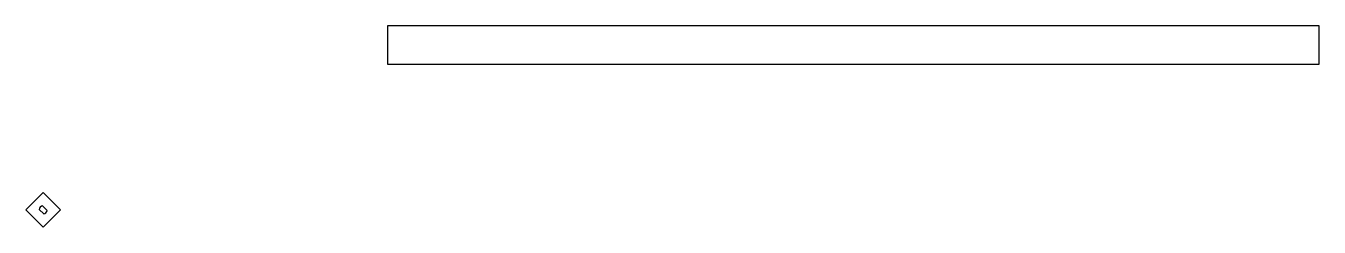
# Model space of a CAD drawing. Header units: millimetres. Extents: x -542 to 305, y -82 to 50.
import ezdxf

# ---------------------------------------------------------------- set-up
doc = ezdxf.new("R2010")
doc.units = ezdxf.units.MM
doc.layers.get('0').update_dxf_attribs({"linetype": 'CONTINUOUS'})

msp = doc.modelspace()

# ---------------------------------------------------------------- linework, layer by layer
for points in [[(-305, 25), (305, 25), (305, 50), (-305, 50)], [(-530.56, -59.25), (-541.88, -70.56), (-530.56, -81.88), (-519.25, -70.56)]]:
    msp.add_lwpolyline(points, close=True)
msp.add_lwpolyline([(-530.9, -67.96, 0.33999), (-533.17, -70.22), (-530.22, -73.17, 0.33999), (-527.96, -70.9)], format="xyb", close=True)

doc.saveas('drawing.dxf')
